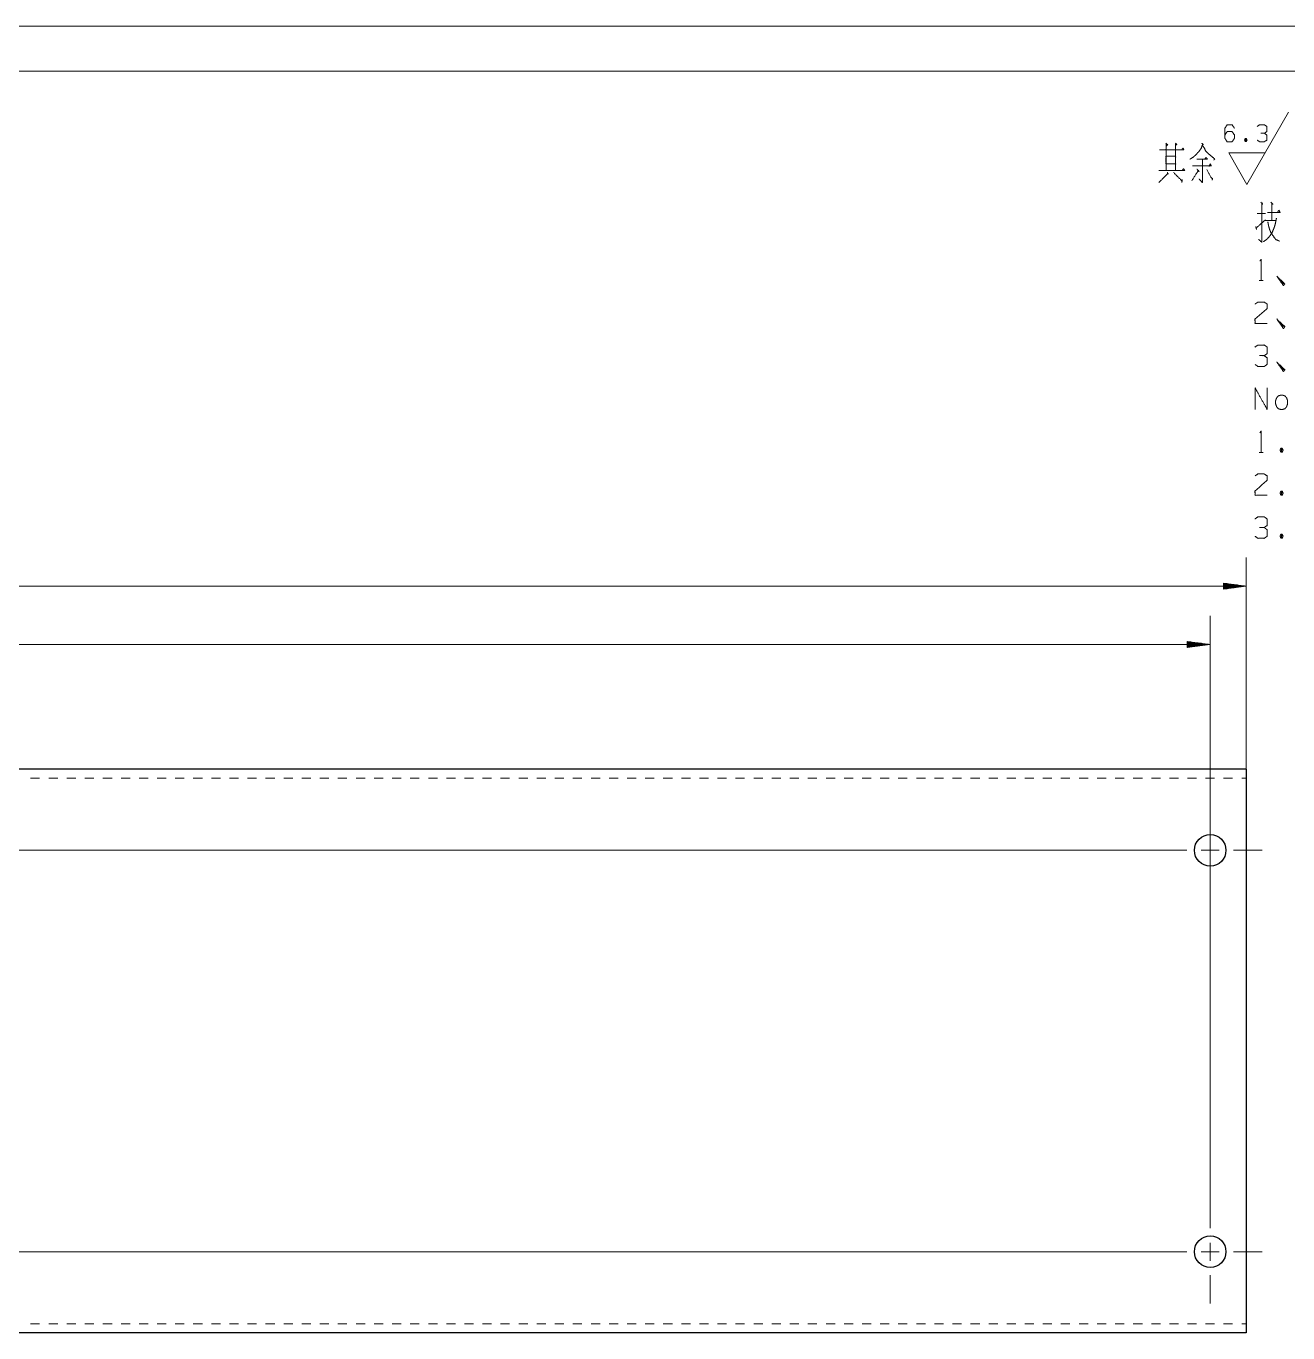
# Model space of a CAD drawing. Header units: millimetres. Extents: x 0 to 420, y 0 to 297.
# Drawn here: x 210 to 349.8, y 152.1 to 297 of the extents above; entities that cross this region are included whole.
import ezdxf

# ---------------------------------------------------------------- set-up
doc = ezdxf.new("R2010")
doc.units = ezdxf.units.MM
doc.layers.add('101', color=7, linetype='Continuous', true_color=0xffffff)

msp = doc.modelspace()

# ---------------------------------------------------------------- linework, layer by layer
at = {"layer": '101', "color": 133, "linetype": 'Continuous', "lineweight": 18}
for p, q in [((420, 297), (0, 297)), ((415, 292), (25, 292))]:
    msp.add_line(p, q, dxfattribs=at)
at = {"layer": '101', "color": 43, "linetype": 'Continuous', "lineweight": 18}
for p, q in [((345.26, 279.45), (349.88, 287.45)), ((345.08, 284.54), (345.21, 284.21)), ((343.25, 282.95), (347.28, 282.95)), ((345.26, 279.45), (343.25, 282.95))]:
    msp.add_line(p, q, dxfattribs=at)
at = {"layer": '101', "color": 72, "linetype": 'Continuous', "lineweight": 18}
for p, q in [((346.42, 276.24), (347.32, 276.24)), ((347.32, 275.45), (348.46, 275.45)), ((346.63, 268.8), (347.06, 268.8)), ((346.63, 249.75), (347.06, 249.75)), ((349.03, 250.2), (349.19, 249.77)), ((349.03, 245.44), (349.19, 245.01)), ((349.03, 240.67), (349.19, 240.25))]:
    msp.add_line(p, q, dxfattribs=at)
at = {"layer": '101', "color": 22, "linetype": 'Continuous', "lineweight": 18}
for p, q in [((345.2, 212.14), (345.2, 238.1)), ((58.7, 234.92), (345.2, 234.92)), ((342.66, 235.26), (342.66, 234.59)), ((345.2, 234.92), (342.66, 235.26)), ((342.66, 235.25), (342.69, 235.25)), ((342.66, 235.25), (342.69, 235.25)), ((342.66, 235.2), (343.07, 235.2)), ((342.66, 235.15), (343.46, 235.15)), ((342.66, 235.1), (343.85, 235.1)), ((342.66, 235.05), (344.23, 235.05)), ((342.66, 235), (344.62, 235)), ((342.66, 234.95), (345, 234.95)), ((342.66, 234.59), (345.2, 234.92)), ((342.66, 234.9), (345, 234.9)), ((342.66, 234.84), (344.62, 234.84)), ((342.66, 234.79), (344.23, 234.79)), ((342.66, 234.74), (343.85, 234.74)), ((342.66, 234.69), (343.46, 234.69)), ((342.66, 234.64), (343.07, 234.64)), ((342.66, 234.59), (342.69, 234.59)), ((342.66, 234.59), (342.69, 234.59)), ((341.2, 166.91), (341.2, 231.64)), ((62.7, 228.46), (341.2, 228.46)), ((338.66, 228.8), (338.66, 228.13)), ((341.2, 228.46), (338.66, 228.8)), ((338.66, 228.79), (338.69, 228.79)), ((338.66, 228.79), (338.69, 228.79)), ((338.66, 228.74), (339.07, 228.74)), ((338.66, 228.69), (339.46, 228.69)), ((338.66, 228.64), (339.85, 228.64)), ((338.66, 228.59), (340.23, 228.59)), ((338.66, 228.54), (340.62, 228.54)), ((338.66, 228.49), (341, 228.49)), ((338.66, 228.13), (341.2, 228.46)), ((338.66, 228.44), (341, 228.44)), ((338.66, 228.39), (340.62, 228.39)), ((338.66, 228.34), (340.23, 228.34)), ((338.66, 228.29), (339.85, 228.29)), ((338.66, 228.24), (339.46, 228.24)), ((338.66, 228.18), (339.07, 228.18)), ((338.66, 228.13), (338.69, 228.13)), ((338.66, 228.13), (338.69, 228.13)), ((335.43, 205.64), (39.87, 205.64)), ((335.43, 161.14), (39.87, 161.14))]:
    msp.add_line(p, q, dxfattribs=at)
at = {"layer": '101', "color": 22, "linetype": 'Continuous', "lineweight": 25}
for p, q in [((345.2, 214.64), (58.7, 214.64)), ((345.2, 212.14), (345.2, 154.64)), ((345.2, 152.14), (58.7, 152.14))]:
    msp.add_line(p, q, dxfattribs=at)
at = {"layer": '101', "color": 53, "linetype": 'Continuous', "lineweight": 18}
for p, q in [((211.46, 213.64), (210.46, 213.64)), ((213.47, 213.64), (212.47, 213.64)), ((215.47, 213.64), (214.47, 213.64)), ((217.47, 213.64), (216.47, 213.64)), ((219.48, 213.64), (218.48, 213.64)), ((221.48, 213.64), (220.48, 213.64)), ((223.48, 213.64), (222.48, 213.64)), ((225.49, 213.64), (224.49, 213.64)), ((227.49, 213.64), (226.49, 213.64)), ((229.5, 213.64), (228.49, 213.64)), ((231.5, 213.64), (230.5, 213.64)), ((233.5, 213.64), (232.5, 213.64)), ((235.51, 213.64), (234.5, 213.64)), ((237.51, 213.64), (236.51, 213.64)), ((239.51, 213.64), (238.51, 213.64)), ((241.52, 213.64), (240.51, 213.64)), ((243.52, 213.64), (242.52, 213.64)), ((245.52, 213.64), (244.52, 213.64)), ((247.53, 213.64), (246.53, 213.64)), ((249.53, 213.64), (248.53, 213.64)), ((251.53, 213.64), (250.53, 213.64)), ((253.54, 213.64), (252.54, 213.64)), ((255.54, 213.64), (254.54, 213.64)), ((257.54, 213.64), (256.54, 213.64)), ((259.55, 213.64), (258.55, 213.64)), ((261.55, 213.64), (260.55, 213.64)), ((263.55, 213.64), (262.55, 213.64)), ((265.56, 213.64), (264.56, 213.64)), ((267.56, 213.64), (266.56, 213.64)), ((269.57, 213.64), (268.56, 213.64)), ((271.57, 213.64), (270.57, 213.64)), ((273.57, 213.64), (272.57, 213.64)), ((275.58, 213.64), (274.57, 213.64)), ((277.58, 213.64), (276.58, 213.64)), ((279.58, 213.64), (278.58, 213.64)), ((281.59, 213.64), (280.58, 213.64)), ((283.59, 213.64), (282.59, 213.64)), ((285.59, 213.64), (284.59, 213.64)), ((287.6, 213.64), (286.59, 213.64)), ((289.6, 213.64), (288.6, 213.64)), ((291.6, 213.64), (290.6, 213.64)), ((293.61, 213.64), (292.61, 213.64)), ((295.61, 213.64), (294.61, 213.64)), ((297.61, 213.64), (296.61, 213.64)), ((299.62, 213.64), (298.62, 213.64)), ((301.62, 213.64), (300.62, 213.64)), ((303.62, 213.64), (302.62, 213.64)), ((305.63, 213.64), (304.63, 213.64)), ((307.63, 213.64), (306.63, 213.64)), ((309.64, 213.64), (308.63, 213.64)), ((311.64, 213.64), (310.64, 213.64)), ((313.64, 213.64), (312.64, 213.64)), ((315.65, 213.64), (314.64, 213.64)), ((317.65, 213.64), (316.65, 213.64)), ((319.65, 213.64), (318.65, 213.64)), ((321.66, 213.64), (320.65, 213.64)), ((323.66, 213.64), (322.66, 213.64)), ((325.66, 213.64), (324.66, 213.64)), ((327.67, 213.64), (326.66, 213.64)), ((329.67, 213.64), (328.67, 213.64)), ((331.67, 213.64), (330.67, 213.64)), ((333.68, 213.64), (332.68, 213.64)), ((335.68, 213.64), (334.68, 213.64)), ((337.68, 213.64), (336.68, 213.64)), ((339.69, 213.64), (338.69, 213.64)), ((341.69, 213.64), (340.69, 213.64)), ((343.69, 213.64), (342.69, 213.64)), ((345.2, 213.64), (344.7, 213.64)), ((210.46, 153.14), (211.46, 153.14)), ((212.47, 153.14), (213.47, 153.14)), ((214.47, 153.14), (215.47, 153.14)), ((216.47, 153.14), (217.47, 153.14)), ((218.48, 153.14), (219.48, 153.14)), ((220.48, 153.14), (221.48, 153.14)), ((222.48, 153.14), (223.48, 153.14)), ((224.49, 153.14), (225.49, 153.14)), ((226.49, 153.14), (227.49, 153.14)), ((228.49, 153.14), (229.5, 153.14)), ((230.5, 153.14), (231.5, 153.14)), ((232.5, 153.14), (233.5, 153.14)), ((234.5, 153.14), (235.51, 153.14)), ((236.51, 153.14), (237.51, 153.14)), ((238.51, 153.14), (239.51, 153.14)), ((240.51, 153.14), (241.52, 153.14)), ((242.52, 153.14), (243.52, 153.14)), ((244.52, 153.14), (245.52, 153.14)), ((246.53, 153.14), (247.53, 153.14)), ((248.53, 153.14), (249.53, 153.14)), ((250.53, 153.14), (251.53, 153.14)), ((252.54, 153.14), (253.54, 153.14)), ((254.54, 153.14), (255.54, 153.14)), ((256.54, 153.14), (257.54, 153.14)), ((258.55, 153.14), (259.55, 153.14)), ((260.55, 153.14), (261.55, 153.14)), ((262.55, 153.14), (263.55, 153.14)), ((264.56, 153.14), (265.56, 153.14)), ((266.56, 153.14), (267.56, 153.14)), ((268.56, 153.14), (269.57, 153.14)), ((270.57, 153.14), (271.57, 153.14)), ((272.57, 153.14), (273.57, 153.14)), ((274.57, 153.14), (275.58, 153.14)), ((276.58, 153.14), (277.58, 153.14)), ((278.58, 153.14), (279.58, 153.14)), ((280.58, 153.14), (281.59, 153.14)), ((282.59, 153.14), (283.59, 153.14)), ((284.59, 153.14), (285.59, 153.14)), ((286.59, 153.14), (287.6, 153.14)), ((288.6, 153.14), (289.6, 153.14)), ((290.6, 153.14), (291.6, 153.14)), ((292.61, 153.14), (293.61, 153.14)), ((294.61, 153.14), (295.61, 153.14)), ((296.61, 153.14), (297.61, 153.14)), ((298.62, 153.14), (299.62, 153.14)), ((300.62, 153.14), (301.62, 153.14)), ((302.62, 153.14), (303.62, 153.14)), ((304.63, 153.14), (305.63, 153.14)), ((306.63, 153.14), (307.63, 153.14)), ((308.63, 153.14), (309.64, 153.14)), ((310.64, 153.14), (311.64, 153.14)), ((312.64, 153.14), (313.64, 153.14)), ((314.64, 153.14), (315.65, 153.14)), ((316.65, 153.14), (317.65, 153.14)), ((318.65, 153.14), (319.65, 153.14)), ((320.65, 153.14), (321.66, 153.14)), ((322.66, 153.14), (323.66, 153.14)), ((324.66, 153.14), (325.66, 153.14)), ((326.66, 153.14), (327.67, 153.14)), ((328.67, 153.14), (329.67, 153.14)), ((330.67, 153.14), (331.67, 153.14)), ((332.68, 153.14), (333.68, 153.14)), ((334.68, 153.14), (335.68, 153.14)), ((336.68, 153.14), (337.68, 153.14)), ((338.69, 153.14), (339.69, 153.14)), ((340.69, 153.14), (341.69, 153.14)), ((342.69, 153.14), (343.69, 153.14)), ((344.7, 153.14), (345.2, 153.14))]:
    msp.add_line(p, q, dxfattribs=at)
at = {"layer": '101', "color": 151, "linetype": 'Continuous', "lineweight": 18}
for p, q in [((341.2, 208.23), (341.2, 211.41)), ((341.2, 204.64), (341.2, 206.64)), ((338.61, 205.64), (335.43, 205.64)), ((340.19, 205.64), (342.2, 205.64)), ((343.79, 205.64), (346.96, 205.64)), ((341.2, 203.05), (341.2, 199.88)), ((341.2, 163.73), (341.2, 166.91)), ((338.61, 161.14), (335.43, 161.14)), ((340.19, 161.14), (342.2, 161.14)), ((341.2, 160.14), (341.2, 162.14)), ((343.79, 161.14), (346.96, 161.14)), ((341.2, 158.55), (341.2, 155.38))]:
    msp.add_line(p, q, dxfattribs=at)
at = {"layer": '101', "color": 22, "linetype": 'Continuous', "lineweight": 25}
for centre in [(341.2, 205.64), (341.2, 161.14)]:
    msp.add_circle(centre, 1.75, dxfattribs=at)
at = {"layer": '101', "color": 43, "linetype": 'Continuous', "lineweight": 18}
for points, knots in [([(342.83, 284.93), (343.08, 285.31), (343.63, 285.31), (343.89, 284.93), (343.89, 284.56), (343.63, 284.19), (343.08, 284.19), (342.83, 284.56), (342.83, 285.68), (343.08, 286.06), (343.63, 286.06), (343.89, 285.68)], [0, 0, 0.076963, 0.169763, 0.248074, 0.312018, 0.39033, 0.48313, 0.560092, 0.751926, 0.828889, 0.921689, 1, 1]), ([(347.21, 285.13), (347.48, 285.31), (347.48, 285.88), (347.21, 286.06), (346.67, 286.06), (346.4, 285.88)], [0, 0, 0.153872, 0.429849, 0.583721, 0.846128, 1, 1]), ([(345.08, 284.21), (345.21, 284.21), (345.28, 284.38), (345.21, 284.54), (345.08, 284.54), (345.01, 284.38), (345.08, 284.21), (345.21, 284.54)], [0, 0, 0.093983, 0.236792, 0.365957, 0.45994, 0.589105, 0.731914, 1, 1]), ([(346.42, 284.36), (346.67, 284.19), (347.21, 284.19), (347.48, 284.36), (347.48, 284.93), (347.21, 285.13), (346.81, 285.13)], [0, 0, 0.12412, 0.343693, 0.472448, 0.703377, 0.836727, 1, 1])]:
    msp.add_open_spline(points, degree=1, knots=knots, dxfattribs=at)
at = {"layer": '101', "color": 72, "linetype": 'Continuous', "lineweight": 18}
for points, knots in [([(336.3, 284.01), (336.49, 283.86), (336.33, 283.71), (336.33, 284.01), (336.33, 281.01), (336.33, 283.3), (335.56, 283.3), (338.29, 283.3), (337.37, 283.3), (337.37, 283.98), (337.37, 281.01), (337.37, 282.59), (336.3, 282.59), (336.3, 281.73), (337.37, 281.73), (337.37, 281.01), (335.51, 281.01), (338.37, 281.01), (338.24, 281.2), (338.11, 281.01)], [0, 0, 0.009717, 0.01862, 0.030836, 0.152989, 0.24613, 0.277436, 0.388627, 0.426411, 0.453896, 0.574522, 0.638652, 0.681834, 0.716953, 0.760134, 0.789145, 0.864711, 0.9813, 0.99065, 1, 1]), ([(337.39, 283.79), (337.52, 283.9), (337.37, 284.01)], [0, 0, 0.471535, 1, 1]), ([(340.28, 284.01), (340.44, 283.86), (340.36, 283.9), (340.2, 283.45), (339.93, 283.08), (339.61, 282.74), (339.32, 282.48), (338.95, 282.25)], [0, 0, 0.086309, 0.12102, 0.309421, 0.490705, 0.673783, 0.828666, 1, 1]), ([(338.05, 283.3), (338.19, 283.49), (338.27, 283.3)], [0, 0, 0.529971, 1, 1]), ([(340.33, 283.79), (340.54, 283.49), (340.73, 283.11), (341.1, 282.78), (341.55, 282.4), (341.68, 282.29), (341.71, 282.29), (341.6, 282.14)], [0, 0, 0.16272, 0.348027, 0.570218, 0.82989, 0.906889, 0.918635, 1, 1]), ([(339.72, 281.16), (339.96, 280.9), (339.9, 281.01), (339.16, 279.85)], [0, 0, 0.190889, 0.257814, 1, 1]), ([(339.24, 281.5), (341.34, 281.5), (341.2, 281.73), (341.07, 281.43)], [0, 0, 0.780475, 0.877786, 1, 1]), ([(339.72, 282.25), (340.91, 282.25), (340.73, 282.44), (340.59, 282.25)], [0, 0, 0.707431, 0.863851, 1, 1]), ([(340.33, 282.25), (340.33, 279.66), (339.96, 280.08)], [0, 0, 0.823415, 1, 1]), ([(340.83, 281.09), (341.44, 280), (341.47, 280.15), (341.42, 279.93)], [0, 0, 0.764772, 0.858208, 1, 1]), ([(336.44, 280.79), (336.54, 280.6), (336.52, 280.68), (335.51, 279.66)], [0, 0, 0.125001, 0.171159, 1, 1]), ([(337.13, 280.79), (338.11, 279.81), (338.11, 280), (338.05, 279.66)], [0, 0, 0.723289, 0.821343, 1, 1]), ([(346.82, 277.47), (347.03, 277.25), (346.93, 277.4), (346.93, 273.05), (346.56, 273.35)], [0, 0, 0.058123, 0.092652, 0.910294, 1, 1]), ([(347.93, 277.47), (348.17, 277.25), (348.04, 277.32), (348.04, 275.49)], [0, 0, 0.141504, 0.207208, 1, 1]), ([(346.26, 274.77), (346.34, 274.44), (346.29, 274.62), (347.32, 275.52)], [0, 0, 0.181317, 0.283209, 1, 1]), ([(348.54, 275.71), (348.44, 275.19), (348.33, 274.77), (348.2, 274.44), (348.04, 274.06), (347.77, 273.69), (347.51, 273.39), (347.09, 273.09)], [0, 0, 0.172184, 0.309105, 0.425673, 0.556628, 0.704263, 0.832973, 1, 1]), ([(347.54, 276.35), (348.94, 276.35), (348.81, 276.61), (348.68, 276.39)], [0, 0, 0.716779, 0.866782, 1, 1]), ([(347.59, 275.3), (347.64, 275.04), (347.7, 274.74), (347.8, 274.4), (347.96, 274.06), (348.46, 273.35), (348.89, 273.16)], [0, 0, 0.101604, 0.217195, 0.351411, 0.492974, 0.824035, 1, 1]), ([(346.71, 270.97), (346.85, 271.17), (346.85, 268.8)], [0, 0, 0.093493, 1, 1]), ([(348.72, 269.07), (349.32, 268.45), (349.18, 268.45), (348.58, 269.3), (349.32, 268.22), (349.48, 268.45), (348.58, 269.3)], [0, 0, 0.178024, 0.207055, 0.420793, 0.68903, 0.745609, 1, 1]), ([(346.18, 266.19), (346.49, 266.41), (347.18, 266.41), (347.52, 266.19), (347.52, 265.71), (346.16, 264.51), (346.18, 264.04), (347.52, 264.04)], [0, 0, 0.069694, 0.192978, 0.265273, 0.350228, 0.674739, 0.759753, 1, 1]), ([(348.72, 264.31), (349.32, 263.69), (349.18, 263.69), (348.58, 264.54), (349.32, 263.46), (349.48, 263.69), (348.58, 264.54)], [0, 0, 0.178024, 0.207055, 0.420793, 0.68903, 0.745609, 1, 1]), ([(347.18, 260.47), (347.52, 260.7), (347.52, 261.42), (347.18, 261.65), (346.49, 261.65), (346.16, 261.42)], [0, 0, 0.153872, 0.429851, 0.583723, 0.846122, 1, 1]), ([(346.18, 259.5), (346.49, 259.27), (347.18, 259.27), (347.52, 259.5), (347.52, 260.22), (347.18, 260.47), (346.67, 260.47)], [0, 0, 0.124124, 0.343691, 0.472447, 0.703379, 0.836733, 1, 1]), ([(348.72, 259.55), (349.32, 258.92), (349.18, 258.92), (348.58, 259.77), (349.32, 258.7), (349.48, 258.92), (348.58, 259.77)], [0, 0, 0.178024, 0.207055, 0.420793, 0.68903, 0.745609, 1, 1]), ([(346.18, 254.51), (346.18, 256.89), (347.52, 254.51), (347.52, 256.89)], [0, 0, 0.317574, 0.682426, 1, 1]), ([(348.56, 254.81), (348.75, 254.59), (349, 254.51), (349.23, 254.51), (349.48, 254.59), (349.67, 254.81), (349.78, 255.14), (349.78, 255.49), (349.67, 255.79), (349.48, 256.01), (349.23, 256.09), (349, 256.09), (348.75, 256.01), (348.56, 255.79), (348.45, 255.49), (348.45, 255.14), (348.56, 254.81)], [0, 0, 0.063224, 0.118203, 0.167056, 0.222027, 0.285251, 0.357937, 0.43235, 0.5, 0.563224, 0.618195, 0.667048, 0.722027, 0.785251, 0.852901, 0.927315, 1, 1]), ([(346.71, 251.92), (346.85, 252.12), (346.85, 249.75)], [0, 0, 0.093493, 1, 1]), ([(349.03, 249.77), (349.19, 249.77), (349.28, 250), (349.19, 250.2), (349.03, 250.2), (348.95, 250), (349.03, 249.77), (349.19, 250.2)], [0, 0, 0.093981, 0.236785, 0.365948, 0.459929, 0.589102, 0.731915, 1, 1]), ([(346.18, 247.14), (346.49, 247.36), (347.18, 247.36), (347.52, 247.14), (347.52, 246.66), (346.16, 245.46), (346.18, 244.99), (347.52, 244.99)], [0, 0, 0.069694, 0.192978, 0.265273, 0.350228, 0.674739, 0.759753, 1, 1]), ([(349.03, 245.01), (349.19, 245.01), (349.28, 245.24), (349.19, 245.44), (349.03, 245.44), (348.95, 245.24), (349.03, 245.01), (349.19, 245.44)], [0, 0, 0.093981, 0.236785, 0.365948, 0.459929, 0.589102, 0.731915, 1, 1]), ([(347.18, 241.42), (347.52, 241.65), (347.52, 242.37), (347.18, 242.6), (346.49, 242.6), (346.16, 242.37)], [0, 0, 0.153872, 0.429851, 0.583723, 0.846122, 1, 1]), ([(346.18, 240.45), (346.49, 240.22), (347.18, 240.22), (347.52, 240.45), (347.52, 241.17), (347.18, 241.42), (346.67, 241.42)], [0, 0, 0.124124, 0.343691, 0.472447, 0.703379, 0.836733, 1, 1]), ([(349.03, 240.25), (349.19, 240.25), (349.28, 240.47), (349.19, 240.67), (349.03, 240.67), (348.95, 240.47), (349.03, 240.25), (349.19, 240.67)], [0, 0, 0.093981, 0.236785, 0.365948, 0.459929, 0.589102, 0.731915, 1, 1])]:
    msp.add_open_spline(points, degree=1, knots=knots, dxfattribs=at)
at = {"layer": '101', "color": 22, "linetype": 'Continuous', "lineweight": 25}
for points, knots in [([(345.2, 214.64), (345.2, 214.52), (345.2, 213.61), (345.2, 212.14)], [0, 0, 0.04894, 0.412212, 1, 1]), ([(345.2, 154.64), (345.2, 153.87), (345.2, 152.62), (345.2, 152.14)], [0, 0, 0.309016, 0.809016, 1, 1])]:
    msp.add_open_spline(points, degree=1, knots=knots, dxfattribs=at)

doc.saveas('drawing.dxf')
